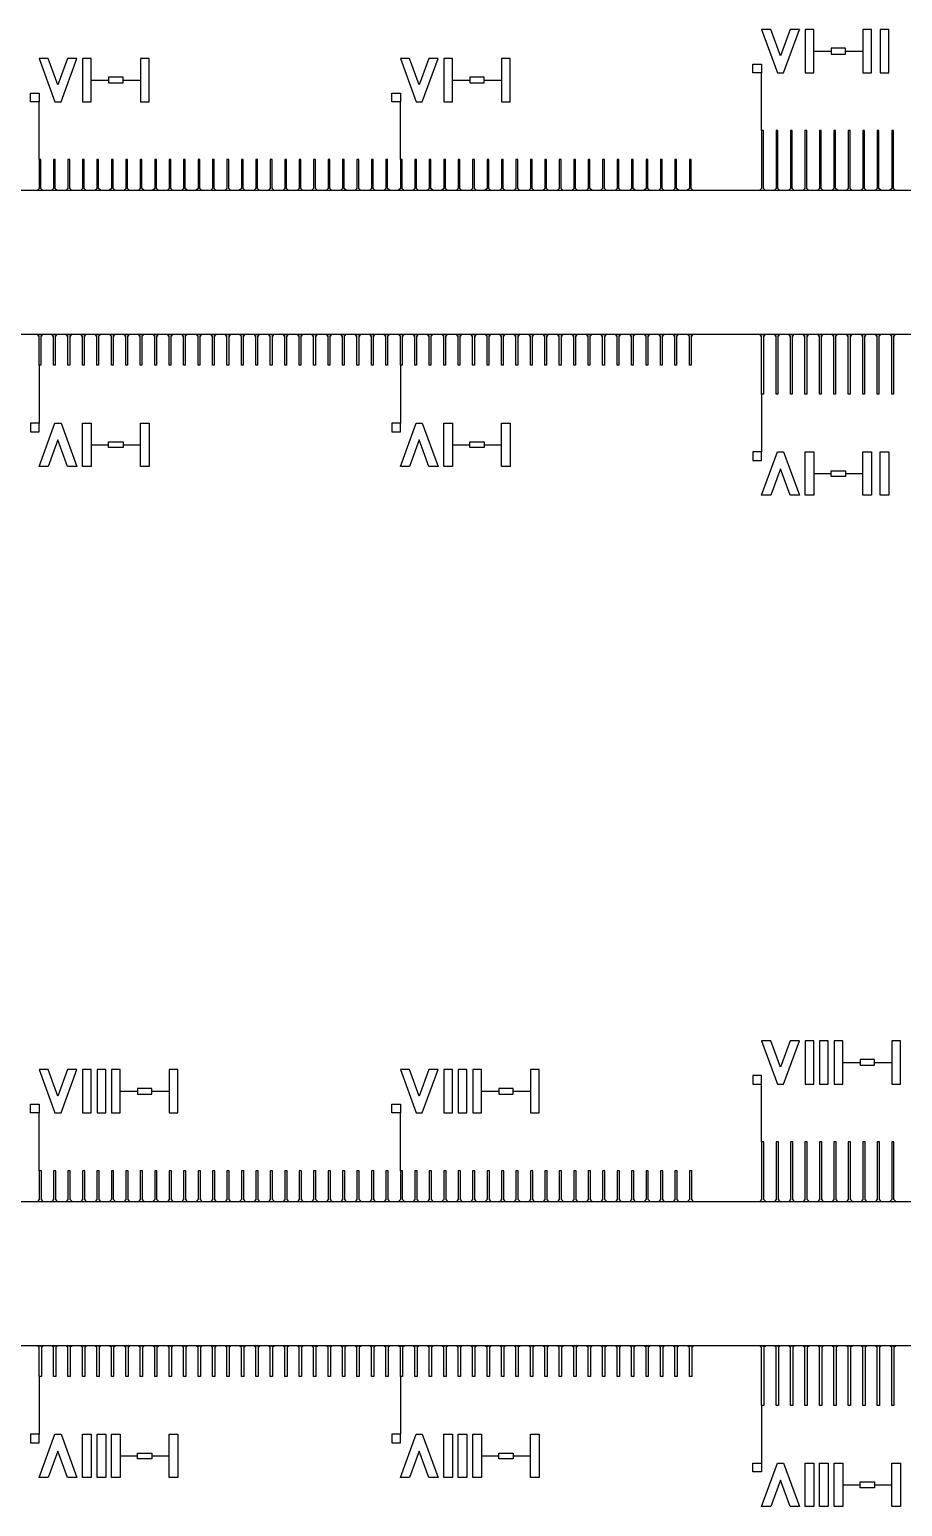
# Model space of a CAD drawing. Extents: x 135699 to 160699, y 112501 to 137501.
# Drawn here: x 146446 to 146748, y 124746 to 125257 of the extents above; entities that cross this region are included whole.
import ezdxf

# ---------------------------------------------------------------- set-up
doc = ezdxf.new("R2010")
doc.units = 13
doc.layers.add('0.6', color=7, linetype='Continuous', true_color=0x00f000)
doc.layers.add('Write', color=7, linetype='Continuous', true_color=0x839eaa)
doc.layers.add('0.8', color=30, linetype='Continuous')
doc.layers.add('Main', color=140, linetype='Continuous')

msp = doc.modelspace()

# ---------------------------------------------------------------- linework, layer by layer
for p, q in [((146717.73, 125249.41), (146723.73, 125249.41)), ((146728.73, 125249.41), (146734.73, 125249.41)), ((146467.73, 125239.41), (146473.73, 125239.41)), ((146478.73, 125239.41), (146484.73, 125239.41)), ((146592.73, 125239.41), (146598.73, 125239.41)), ((146603.73, 125239.41), (146609.73, 125239.41)), ((146699.68, 125221.91), (146699.68, 125241.91)), ((146449.68, 125211.91), (146449.68, 125231.91)), ((146574.68, 125211.91), (146574.68, 125231.91)), ((146449.68, 125140.71), (146449.68, 125120.71)), ((146574.68, 125140.71), (146574.68, 125120.71)), ((146699.68, 125130.71), (146699.68, 125110.71)), ((146467.73, 125113.21), (146473.73, 125113.21)), ((146478.73, 125113.21), (146484.73, 125113.21)), ((146592.73, 125113.21), (146598.73, 125113.21)), ((146603.73, 125113.21), (146609.73, 125113.21)), ((146717.73, 125103.21), (146723.73, 125103.21)), ((146728.73, 125103.21), (146734.73, 125103.21)), ((146727.73, 124899.41), (146733.73, 124899.41)), ((146738.73, 124899.41), (146744.73, 124899.41)), ((146699.68, 124871.91), (146699.68, 124891.91)), ((146477.73, 124889.41), (146483.73, 124889.41)), ((146488.73, 124889.41), (146494.73, 124889.41)), ((146602.73, 124889.41), (146608.73, 124889.41)), ((146613.73, 124889.41), (146619.73, 124889.41)), ((146449.68, 124861.91), (146449.68, 124881.91)), ((146574.68, 124861.91), (146574.68, 124881.91)), ((146449.68, 124790.71), (146449.68, 124770.71)), ((146574.68, 124790.71), (146574.68, 124770.71)), ((146699.68, 124780.71), (146699.68, 124760.71)), ((146477.73, 124763.21), (146483.73, 124763.21)), ((146488.73, 124763.21), (146494.73, 124763.21)), ((146602.73, 124763.21), (146608.73, 124763.21)), ((146613.73, 124763.21), (146619.73, 124763.21)), ((146727.73, 124753.21), (146733.73, 124753.21)), ((146738.73, 124753.21), (146744.73, 124753.21))]:
    msp.add_line(p, q)
at = {"layer": '0.6'}
for points in [[(146700.88, 125201.31), (146700.28, 125201.91), (146700.28, 125221.91), (146699.68, 125221.91), (146699.68, 125201.91), (146699.08, 125201.31)], [(146705.88, 125201.31), (146705.28, 125201.91), (146705.28, 125221.91), (146704.68, 125221.91), (146704.68, 125201.91), (146704.08, 125201.31)], [(146710.88, 125201.31), (146710.28, 125201.91), (146710.28, 125221.91), (146709.68, 125221.91), (146709.68, 125201.91), (146709.08, 125201.31)], [(146715.88, 125201.31), (146715.28, 125201.91), (146715.28, 125221.91), (146714.68, 125221.91), (146714.68, 125201.91), (146714.08, 125201.31)], [(146720.88, 125201.31), (146720.28, 125201.91), (146720.28, 125221.91), (146719.68, 125221.91), (146719.68, 125201.91), (146719.08, 125201.31)], [(146725.88, 125201.31), (146725.28, 125201.91), (146725.28, 125221.91), (146724.68, 125221.91), (146724.68, 125201.91), (146724.08, 125201.31)], [(146730.88, 125201.31), (146730.28, 125201.91), (146730.28, 125221.91), (146729.68, 125221.91), (146729.68, 125201.91), (146729.08, 125201.31)], [(146735.88, 125201.31), (146735.28, 125201.91), (146735.28, 125221.91), (146734.68, 125221.91), (146734.68, 125201.91), (146734.08, 125201.31)], [(146740.88, 125201.31), (146740.28, 125201.91), (146740.28, 125221.91), (146739.68, 125221.91), (146739.68, 125201.91), (146739.08, 125201.31)], [(146745.88, 125201.31), (146745.28, 125201.91), (146745.28, 125221.91), (146744.68, 125221.91), (146744.68, 125201.91), (146744.08, 125201.31)], [(146450.88, 125201.31), (146450.28, 125201.91), (146450.28, 125211.91), (146449.68, 125211.91), (146449.68, 125201.91), (146449.08, 125201.31)], [(146455.88, 125201.31), (146455.28, 125201.91), (146455.28, 125211.91), (146454.68, 125211.91), (146454.68, 125201.91), (146454.08, 125201.31)], [(146460.88, 125201.31), (146460.28, 125201.91), (146460.28, 125211.91), (146459.68, 125211.91), (146459.68, 125201.91), (146459.08, 125201.31)], [(146465.88, 125201.31), (146465.28, 125201.91), (146465.28, 125211.91), (146464.68, 125211.91), (146464.68, 125201.91), (146464.08, 125201.31)], [(146470.88, 125201.31), (146470.28, 125201.91), (146470.28, 125211.91), (146469.68, 125211.91), (146469.68, 125201.91), (146469.08, 125201.31)], [(146475.88, 125201.31), (146475.28, 125201.91), (146475.28, 125211.91), (146474.68, 125211.91), (146474.68, 125201.91), (146474.08, 125201.31)], [(146480.88, 125201.31), (146480.28, 125201.91), (146480.28, 125211.91), (146479.68, 125211.91), (146479.68, 125201.91), (146479.08, 125201.31)], [(146485.88, 125201.31), (146485.28, 125201.91), (146485.28, 125211.91), (146484.68, 125211.91), (146484.68, 125201.91), (146484.08, 125201.31)], [(146490.88, 125201.31), (146490.28, 125201.91), (146490.28, 125211.91), (146489.68, 125211.91), (146489.68, 125201.91), (146489.08, 125201.31)], [(146495.88, 125201.31), (146495.28, 125201.91), (146495.28, 125211.91), (146494.68, 125211.91), (146494.68, 125201.91), (146494.08, 125201.31)], [(146500.88, 125201.31), (146500.28, 125201.91), (146500.28, 125211.91), (146499.68, 125211.91), (146499.68, 125201.91), (146499.08, 125201.31)], [(146505.88, 125201.31), (146505.28, 125201.91), (146505.28, 125211.91), (146504.68, 125211.91), (146504.68, 125201.91), (146504.08, 125201.31)], [(146510.88, 125201.31), (146510.28, 125201.91), (146510.28, 125211.91), (146509.68, 125211.91), (146509.68, 125201.91), (146509.08, 125201.31)], [(146515.88, 125201.31), (146515.28, 125201.91), (146515.28, 125211.91), (146514.68, 125211.91), (146514.68, 125201.91), (146514.08, 125201.31)], [(146520.88, 125201.31), (146520.28, 125201.91), (146520.28, 125211.91), (146519.68, 125211.91), (146519.68, 125201.91), (146519.08, 125201.31)], [(146525.88, 125201.31), (146525.28, 125201.91), (146525.28, 125211.91), (146524.68, 125211.91), (146524.68, 125201.91), (146524.08, 125201.31)], [(146530.88, 125201.31), (146530.28, 125201.91), (146530.28, 125211.91), (146529.68, 125211.91), (146529.68, 125201.91), (146529.08, 125201.31)], [(146535.88, 125201.31), (146535.28, 125201.91), (146535.28, 125211.91), (146534.68, 125211.91), (146534.68, 125201.91), (146534.08, 125201.31)], [(146540.88, 125201.31), (146540.28, 125201.91), (146540.28, 125211.91), (146539.68, 125211.91), (146539.68, 125201.91), (146539.08, 125201.31)], [(146545.88, 125201.31), (146545.28, 125201.91), (146545.28, 125211.91), (146544.68, 125211.91), (146544.68, 125201.91), (146544.08, 125201.31)], [(146550.88, 125201.31), (146550.28, 125201.91), (146550.28, 125211.91), (146549.68, 125211.91), (146549.68, 125201.91), (146549.08, 125201.31)], [(146555.88, 125201.31), (146555.28, 125201.91), (146555.28, 125211.91), (146554.68, 125211.91), (146554.68, 125201.91), (146554.08, 125201.31)], [(146560.88, 125201.31), (146560.28, 125201.91), (146560.28, 125211.91), (146559.68, 125211.91), (146559.68, 125201.91), (146559.08, 125201.31)], [(146565.88, 125201.31), (146565.28, 125201.91), (146565.28, 125211.91), (146564.68, 125211.91), (146564.68, 125201.91), (146564.08, 125201.31)], [(146570.88, 125201.31), (146570.28, 125201.91), (146570.28, 125211.91), (146569.68, 125211.91), (146569.68, 125201.91), (146569.08, 125201.31)], [(146575.88, 125201.31), (146575.28, 125201.91), (146575.28, 125211.91), (146574.68, 125211.91), (146574.68, 125201.91), (146574.08, 125201.31)], [(146580.88, 125201.31), (146580.28, 125201.91), (146580.28, 125211.91), (146579.68, 125211.91), (146579.68, 125201.91), (146579.08, 125201.31)], [(146585.88, 125201.31), (146585.28, 125201.91), (146585.28, 125211.91), (146584.68, 125211.91), (146584.68, 125201.91), (146584.08, 125201.31)], [(146590.88, 125201.31), (146590.28, 125201.91), (146590.28, 125211.91), (146589.68, 125211.91), (146589.68, 125201.91), (146589.08, 125201.31)], [(146595.88, 125201.31), (146595.28, 125201.91), (146595.28, 125211.91), (146594.68, 125211.91), (146594.68, 125201.91), (146594.08, 125201.31)], [(146600.88, 125201.31), (146600.28, 125201.91), (146600.28, 125211.91), (146599.68, 125211.91), (146599.68, 125201.91), (146599.08, 125201.31)], [(146605.88, 125201.31), (146605.28, 125201.91), (146605.28, 125211.91), (146604.68, 125211.91), (146604.68, 125201.91), (146604.08, 125201.31)], [(146610.88, 125201.31), (146610.28, 125201.91), (146610.28, 125211.91), (146609.68, 125211.91), (146609.68, 125201.91), (146609.08, 125201.31)], [(146615.88, 125201.31), (146615.28, 125201.91), (146615.28, 125211.91), (146614.68, 125211.91), (146614.68, 125201.91), (146614.08, 125201.31)], [(146620.88, 125201.31), (146620.28, 125201.91), (146620.28, 125211.91), (146619.68, 125211.91), (146619.68, 125201.91), (146619.08, 125201.31)], [(146625.88, 125201.31), (146625.28, 125201.91), (146625.28, 125211.91), (146624.68, 125211.91), (146624.68, 125201.91), (146624.08, 125201.31)], [(146630.88, 125201.31), (146630.28, 125201.91), (146630.28, 125211.91), (146629.68, 125211.91), (146629.68, 125201.91), (146629.08, 125201.31)], [(146635.88, 125201.31), (146635.28, 125201.91), (146635.28, 125211.91), (146634.68, 125211.91), (146634.68, 125201.91), (146634.08, 125201.31)], [(146640.88, 125201.31), (146640.28, 125201.91), (146640.28, 125211.91), (146639.68, 125211.91), (146639.68, 125201.91), (146639.08, 125201.31)], [(146645.88, 125201.31), (146645.28, 125201.91), (146645.28, 125211.91), (146644.68, 125211.91), (146644.68, 125201.91), (146644.08, 125201.31)], [(146650.88, 125201.31), (146650.28, 125201.91), (146650.28, 125211.91), (146649.68, 125211.91), (146649.68, 125201.91), (146649.08, 125201.31)], [(146655.88, 125201.31), (146655.28, 125201.91), (146655.28, 125211.91), (146654.68, 125211.91), (146654.68, 125201.91), (146654.08, 125201.31)], [(146660.88, 125201.31), (146660.28, 125201.91), (146660.28, 125211.91), (146659.68, 125211.91), (146659.68, 125201.91), (146659.08, 125201.31)], [(146665.88, 125201.31), (146665.28, 125201.91), (146665.28, 125211.91), (146664.68, 125211.91), (146664.68, 125201.91), (146664.08, 125201.31)], [(146670.88, 125201.31), (146670.28, 125201.91), (146670.28, 125211.91), (146669.68, 125211.91), (146669.68, 125201.91), (146669.08, 125201.31)], [(146675.88, 125201.31), (146675.28, 125201.91), (146675.28, 125211.91), (146674.68, 125211.91), (146674.68, 125201.91), (146674.08, 125201.31)], [(146450.88, 125151.31), (146450.28, 125150.71), (146450.28, 125140.71), (146449.68, 125140.71), (146449.68, 125150.71), (146449.08, 125151.31)], [(146455.88, 125151.31), (146455.28, 125150.71), (146455.28, 125140.71), (146454.68, 125140.71), (146454.68, 125150.71), (146454.08, 125151.31)], [(146460.88, 125151.31), (146460.28, 125150.71), (146460.28, 125140.71), (146459.68, 125140.71), (146459.68, 125150.71), (146459.08, 125151.31)], [(146465.88, 125151.31), (146465.28, 125150.71), (146465.28, 125140.71), (146464.68, 125140.71), (146464.68, 125150.71), (146464.08, 125151.31)], [(146470.88, 125151.31), (146470.28, 125150.71), (146470.28, 125140.71), (146469.68, 125140.71), (146469.68, 125150.71), (146469.08, 125151.31)], [(146475.88, 125151.31), (146475.28, 125150.71), (146475.28, 125140.71), (146474.68, 125140.71), (146474.68, 125150.71), (146474.08, 125151.31)], [(146480.88, 125151.31), (146480.28, 125150.71), (146480.28, 125140.71), (146479.68, 125140.71), (146479.68, 125150.71), (146479.08, 125151.31)], [(146485.88, 125151.31), (146485.28, 125150.71), (146485.28, 125140.71), (146484.68, 125140.71), (146484.68, 125150.71), (146484.08, 125151.31)], [(146490.88, 125151.31), (146490.28, 125150.71), (146490.28, 125140.71), (146489.68, 125140.71), (146489.68, 125150.71), (146489.08, 125151.31)], [(146495.88, 125151.31), (146495.28, 125150.71), (146495.28, 125140.71), (146494.68, 125140.71), (146494.68, 125150.71), (146494.08, 125151.31)], [(146500.88, 125151.31), (146500.28, 125150.71), (146500.28, 125140.71), (146499.68, 125140.71), (146499.68, 125150.71), (146499.08, 125151.31)], [(146505.88, 125151.31), (146505.28, 125150.71), (146505.28, 125140.71), (146504.68, 125140.71), (146504.68, 125150.71), (146504.08, 125151.31)], [(146510.88, 125151.31), (146510.28, 125150.71), (146510.28, 125140.71), (146509.68, 125140.71), (146509.68, 125150.71), (146509.08, 125151.31)], [(146515.88, 125151.31), (146515.28, 125150.71), (146515.28, 125140.71), (146514.68, 125140.71), (146514.68, 125150.71), (146514.08, 125151.31)], [(146520.88, 125151.31), (146520.28, 125150.71), (146520.28, 125140.71), (146519.68, 125140.71), (146519.68, 125150.71), (146519.08, 125151.31)], [(146525.88, 125151.31), (146525.28, 125150.71), (146525.28, 125140.71), (146524.68, 125140.71), (146524.68, 125150.71), (146524.08, 125151.31)], [(146530.88, 125151.31), (146530.28, 125150.71), (146530.28, 125140.71), (146529.68, 125140.71), (146529.68, 125150.71), (146529.08, 125151.31)], [(146535.88, 125151.31), (146535.28, 125150.71), (146535.28, 125140.71), (146534.68, 125140.71), (146534.68, 125150.71), (146534.08, 125151.31)], [(146540.88, 125151.31), (146540.28, 125150.71), (146540.28, 125140.71), (146539.68, 125140.71), (146539.68, 125150.71), (146539.08, 125151.31)], [(146545.88, 125151.31), (146545.28, 125150.71), (146545.28, 125140.71), (146544.68, 125140.71), (146544.68, 125150.71), (146544.08, 125151.31)], [(146550.88, 125151.31), (146550.28, 125150.71), (146550.28, 125140.71), (146549.68, 125140.71), (146549.68, 125150.71), (146549.08, 125151.31)], [(146555.88, 125151.31), (146555.28, 125150.71), (146555.28, 125140.71), (146554.68, 125140.71), (146554.68, 125150.71), (146554.08, 125151.31)], [(146560.88, 125151.31), (146560.28, 125150.71), (146560.28, 125140.71), (146559.68, 125140.71), (146559.68, 125150.71), (146559.08, 125151.31)], [(146565.88, 125151.31), (146565.28, 125150.71), (146565.28, 125140.71), (146564.68, 125140.71), (146564.68, 125150.71), (146564.08, 125151.31)], [(146570.88, 125151.31), (146570.28, 125150.71), (146570.28, 125140.71), (146569.68, 125140.71), (146569.68, 125150.71), (146569.08, 125151.31)], [(146575.88, 125151.31), (146575.28, 125150.71), (146575.28, 125140.71), (146574.68, 125140.71), (146574.68, 125150.71), (146574.08, 125151.31)], [(146580.88, 125151.31), (146580.28, 125150.71), (146580.28, 125140.71), (146579.68, 125140.71), (146579.68, 125150.71), (146579.08, 125151.31)], [(146585.88, 125151.31), (146585.28, 125150.71), (146585.28, 125140.71), (146584.68, 125140.71), (146584.68, 125150.71), (146584.08, 125151.31)], [(146590.88, 125151.31), (146590.28, 125150.71), (146590.28, 125140.71), (146589.68, 125140.71), (146589.68, 125150.71), (146589.08, 125151.31)], [(146595.88, 125151.31), (146595.28, 125150.71), (146595.28, 125140.71), (146594.68, 125140.71), (146594.68, 125150.71), (146594.08, 125151.31)], [(146600.88, 125151.31), (146600.28, 125150.71), (146600.28, 125140.71), (146599.68, 125140.71), (146599.68, 125150.71), (146599.08, 125151.31)], [(146605.88, 125151.31), (146605.28, 125150.71), (146605.28, 125140.71), (146604.68, 125140.71), (146604.68, 125150.71), (146604.08, 125151.31)], [(146610.88, 125151.31), (146610.28, 125150.71), (146610.28, 125140.71), (146609.68, 125140.71), (146609.68, 125150.71), (146609.08, 125151.31)], [(146615.88, 125151.31), (146615.28, 125150.71), (146615.28, 125140.71), (146614.68, 125140.71), (146614.68, 125150.71), (146614.08, 125151.31)], [(146620.88, 125151.31), (146620.28, 125150.71), (146620.28, 125140.71), (146619.68, 125140.71), (146619.68, 125150.71), (146619.08, 125151.31)], [(146625.88, 125151.31), (146625.28, 125150.71), (146625.28, 125140.71), (146624.68, 125140.71), (146624.68, 125150.71), (146624.08, 125151.31)], [(146630.88, 125151.31), (146630.28, 125150.71), (146630.28, 125140.71), (146629.68, 125140.71), (146629.68, 125150.71), (146629.08, 125151.31)], [(146635.88, 125151.31), (146635.28, 125150.71), (146635.28, 125140.71), (146634.68, 125140.71), (146634.68, 125150.71), (146634.08, 125151.31)], [(146640.88, 125151.31), (146640.28, 125150.71), (146640.28, 125140.71), (146639.68, 125140.71), (146639.68, 125150.71), (146639.08, 125151.31)], [(146645.88, 125151.31), (146645.28, 125150.71), (146645.28, 125140.71), (146644.68, 125140.71), (146644.68, 125150.71), (146644.08, 125151.31)], [(146650.88, 125151.31), (146650.28, 125150.71), (146650.28, 125140.71), (146649.68, 125140.71), (146649.68, 125150.71), (146649.08, 125151.31)], [(146655.88, 125151.31), (146655.28, 125150.71), (146655.28, 125140.71), (146654.68, 125140.71), (146654.68, 125150.71), (146654.08, 125151.31)], [(146660.88, 125151.31), (146660.28, 125150.71), (146660.28, 125140.71), (146659.68, 125140.71), (146659.68, 125150.71), (146659.08, 125151.31)], [(146665.88, 125151.31), (146665.28, 125150.71), (146665.28, 125140.71), (146664.68, 125140.71), (146664.68, 125150.71), (146664.08, 125151.31)], [(146670.88, 125151.31), (146670.28, 125150.71), (146670.28, 125140.71), (146669.68, 125140.71), (146669.68, 125150.71), (146669.08, 125151.31)], [(146675.88, 125151.31), (146675.28, 125150.71), (146675.28, 125140.71), (146674.68, 125140.71), (146674.68, 125150.71), (146674.08, 125151.31)], [(146700.88, 125151.31), (146700.28, 125150.71), (146700.28, 125130.71), (146699.68, 125130.71), (146699.68, 125150.71), (146699.08, 125151.31)], [(146705.88, 125151.31), (146705.28, 125150.71), (146705.28, 125130.71), (146704.68, 125130.71), (146704.68, 125150.71), (146704.08, 125151.31)], [(146710.88, 125151.31), (146710.28, 125150.71), (146710.28, 125130.71), (146709.68, 125130.71), (146709.68, 125150.71), (146709.08, 125151.31)], [(146715.88, 125151.31), (146715.28, 125150.71), (146715.28, 125130.71), (146714.68, 125130.71), (146714.68, 125150.71), (146714.08, 125151.31)], [(146720.88, 125151.31), (146720.28, 125150.71), (146720.28, 125130.71), (146719.68, 125130.71), (146719.68, 125150.71), (146719.08, 125151.31)], [(146725.88, 125151.31), (146725.28, 125150.71), (146725.28, 125130.71), (146724.68, 125130.71), (146724.68, 125150.71), (146724.08, 125151.31)], [(146730.88, 125151.31), (146730.28, 125150.71), (146730.28, 125130.71), (146729.68, 125130.71), (146729.68, 125150.71), (146729.08, 125151.31)], [(146735.88, 125151.31), (146735.28, 125150.71), (146735.28, 125130.71), (146734.68, 125130.71), (146734.68, 125150.71), (146734.08, 125151.31)], [(146740.88, 125151.31), (146740.28, 125150.71), (146740.28, 125130.71), (146739.68, 125130.71), (146739.68, 125150.71), (146739.08, 125151.31)], [(146745.88, 125151.31), (146745.28, 125150.71), (146745.28, 125130.71), (146744.68, 125130.71), (146744.68, 125150.71), (146744.08, 125151.31)]]:
    msp.add_lwpolyline(points, close=True, dxfattribs=at)
at = {"layer": '0.8'}
for points in [[(146701.08, 124851.31), (146700.48, 124851.91), (146700.48, 124871.91), (146699.68, 124871.91), (146699.68, 124851.91), (146699.08, 124851.31)], [(146706.08, 124851.31), (146705.48, 124851.91), (146705.48, 124871.91), (146704.68, 124871.91), (146704.68, 124851.91), (146704.08, 124851.31)], [(146711.08, 124851.31), (146710.48, 124851.91), (146710.48, 124871.91), (146709.68, 124871.91), (146709.68, 124851.91), (146709.08, 124851.31)], [(146716.08, 124851.31), (146715.48, 124851.91), (146715.48, 124871.91), (146714.68, 124871.91), (146714.68, 124851.91), (146714.08, 124851.31)], [(146721.08, 124851.31), (146720.48, 124851.91), (146720.48, 124871.91), (146719.68, 124871.91), (146719.68, 124851.91), (146719.08, 124851.31)], [(146726.08, 124851.31), (146725.48, 124851.91), (146725.48, 124871.91), (146724.68, 124871.91), (146724.68, 124851.91), (146724.08, 124851.31)], [(146731.08, 124851.31), (146730.48, 124851.91), (146730.48, 124871.91), (146729.68, 124871.91), (146729.68, 124851.91), (146729.08, 124851.31)], [(146736.08, 124851.31), (146735.48, 124851.91), (146735.48, 124871.91), (146734.68, 124871.91), (146734.68, 124851.91), (146734.08, 124851.31)], [(146741.08, 124851.31), (146740.48, 124851.91), (146740.48, 124871.91), (146739.68, 124871.91), (146739.68, 124851.91), (146739.08, 124851.31)], [(146746.08, 124851.31), (146745.48, 124851.91), (146745.48, 124871.91), (146744.68, 124871.91), (146744.68, 124851.91), (146744.08, 124851.31)], [(146451.08, 124851.31), (146450.48, 124851.91), (146450.48, 124861.91), (146449.68, 124861.91), (146449.68, 124851.91), (146449.08, 124851.31)], [(146456.08, 124851.31), (146455.48, 124851.91), (146455.48, 124861.91), (146454.68, 124861.91), (146454.68, 124851.91), (146454.08, 124851.31)], [(146461.08, 124851.31), (146460.48, 124851.91), (146460.48, 124861.91), (146459.68, 124861.91), (146459.68, 124851.91), (146459.08, 124851.31)], [(146466.08, 124851.31), (146465.48, 124851.91), (146465.48, 124861.91), (146464.68, 124861.91), (146464.68, 124851.91), (146464.08, 124851.31)], [(146471.08, 124851.31), (146470.48, 124851.91), (146470.48, 124861.91), (146469.68, 124861.91), (146469.68, 124851.91), (146469.08, 124851.31)], [(146476.08, 124851.31), (146475.48, 124851.91), (146475.48, 124861.91), (146474.68, 124861.91), (146474.68, 124851.91), (146474.08, 124851.31)], [(146481.08, 124851.31), (146480.48, 124851.91), (146480.48, 124861.91), (146479.68, 124861.91), (146479.68, 124851.91), (146479.08, 124851.31)], [(146486.08, 124851.31), (146485.48, 124851.91), (146485.48, 124861.91), (146484.68, 124861.91), (146484.68, 124851.91), (146484.08, 124851.31)], [(146491.08, 124851.31), (146490.48, 124851.91), (146490.48, 124861.91), (146489.68, 124861.91), (146489.68, 124851.91), (146489.08, 124851.31)], [(146496.08, 124851.31), (146495.48, 124851.91), (146495.48, 124861.91), (146494.68, 124861.91), (146494.68, 124851.91), (146494.08, 124851.31)], [(146501.08, 124851.31), (146500.48, 124851.91), (146500.48, 124861.91), (146499.68, 124861.91), (146499.68, 124851.91), (146499.08, 124851.31)], [(146506.08, 124851.31), (146505.48, 124851.91), (146505.48, 124861.91), (146504.68, 124861.91), (146504.68, 124851.91), (146504.08, 124851.31)], [(146511.08, 124851.31), (146510.48, 124851.91), (146510.48, 124861.91), (146509.68, 124861.91), (146509.68, 124851.91), (146509.08, 124851.31)], [(146516.08, 124851.31), (146515.48, 124851.91), (146515.48, 124861.91), (146514.68, 124861.91), (146514.68, 124851.91), (146514.08, 124851.31)], [(146521.08, 124851.31), (146520.48, 124851.91), (146520.48, 124861.91), (146519.68, 124861.91), (146519.68, 124851.91), (146519.08, 124851.31)], [(146526.08, 124851.31), (146525.48, 124851.91), (146525.48, 124861.91), (146524.68, 124861.91), (146524.68, 124851.91), (146524.08, 124851.31)], [(146531.08, 124851.31), (146530.48, 124851.91), (146530.48, 124861.91), (146529.68, 124861.91), (146529.68, 124851.91), (146529.08, 124851.31)], [(146536.08, 124851.31), (146535.48, 124851.91), (146535.48, 124861.91), (146534.68, 124861.91), (146534.68, 124851.91), (146534.08, 124851.31)], [(146541.08, 124851.31), (146540.48, 124851.91), (146540.48, 124861.91), (146539.68, 124861.91), (146539.68, 124851.91), (146539.08, 124851.31)], [(146546.08, 124851.31), (146545.48, 124851.91), (146545.48, 124861.91), (146544.68, 124861.91), (146544.68, 124851.91), (146544.08, 124851.31)], [(146551.08, 124851.31), (146550.48, 124851.91), (146550.48, 124861.91), (146549.68, 124861.91), (146549.68, 124851.91), (146549.08, 124851.31)], [(146556.08, 124851.31), (146555.48, 124851.91), (146555.48, 124861.91), (146554.68, 124861.91), (146554.68, 124851.91), (146554.08, 124851.31)], [(146561.08, 124851.31), (146560.48, 124851.91), (146560.48, 124861.91), (146559.68, 124861.91), (146559.68, 124851.91), (146559.08, 124851.31)], [(146566.08, 124851.31), (146565.48, 124851.91), (146565.48, 124861.91), (146564.68, 124861.91), (146564.68, 124851.91), (146564.08, 124851.31)], [(146571.08, 124851.31), (146570.48, 124851.91), (146570.48, 124861.91), (146569.68, 124861.91), (146569.68, 124851.91), (146569.08, 124851.31)], [(146576.08, 124851.31), (146575.48, 124851.91), (146575.48, 124861.91), (146574.68, 124861.91), (146574.68, 124851.91), (146574.08, 124851.31)], [(146581.08, 124851.31), (146580.48, 124851.91), (146580.48, 124861.91), (146579.68, 124861.91), (146579.68, 124851.91), (146579.08, 124851.31)], [(146586.08, 124851.31), (146585.48, 124851.91), (146585.48, 124861.91), (146584.68, 124861.91), (146584.68, 124851.91), (146584.08, 124851.31)], [(146591.08, 124851.31), (146590.48, 124851.91), (146590.48, 124861.91), (146589.68, 124861.91), (146589.68, 124851.91), (146589.08, 124851.31)], [(146596.08, 124851.31), (146595.48, 124851.91), (146595.48, 124861.91), (146594.68, 124861.91), (146594.68, 124851.91), (146594.08, 124851.31)], [(146601.08, 124851.31), (146600.48, 124851.91), (146600.48, 124861.91), (146599.68, 124861.91), (146599.68, 124851.91), (146599.08, 124851.31)], [(146606.08, 124851.31), (146605.48, 124851.91), (146605.48, 124861.91), (146604.68, 124861.91), (146604.68, 124851.91), (146604.08, 124851.31)], [(146611.08, 124851.31), (146610.48, 124851.91), (146610.48, 124861.91), (146609.68, 124861.91), (146609.68, 124851.91), (146609.08, 124851.31)], [(146616.08, 124851.31), (146615.48, 124851.91), (146615.48, 124861.91), (146614.68, 124861.91), (146614.68, 124851.91), (146614.08, 124851.31)], [(146621.08, 124851.31), (146620.48, 124851.91), (146620.48, 124861.91), (146619.68, 124861.91), (146619.68, 124851.91), (146619.08, 124851.31)], [(146626.08, 124851.31), (146625.48, 124851.91), (146625.48, 124861.91), (146624.68, 124861.91), (146624.68, 124851.91), (146624.08, 124851.31)], [(146631.08, 124851.31), (146630.48, 124851.91), (146630.48, 124861.91), (146629.68, 124861.91), (146629.68, 124851.91), (146629.08, 124851.31)], [(146636.08, 124851.31), (146635.48, 124851.91), (146635.48, 124861.91), (146634.68, 124861.91), (146634.68, 124851.91), (146634.08, 124851.31)], [(146641.08, 124851.31), (146640.48, 124851.91), (146640.48, 124861.91), (146639.68, 124861.91), (146639.68, 124851.91), (146639.08, 124851.31)], [(146646.08, 124851.31), (146645.48, 124851.91), (146645.48, 124861.91), (146644.68, 124861.91), (146644.68, 124851.91), (146644.08, 124851.31)], [(146651.08, 124851.31), (146650.48, 124851.91), (146650.48, 124861.91), (146649.68, 124861.91), (146649.68, 124851.91), (146649.08, 124851.31)], [(146656.08, 124851.31), (146655.48, 124851.91), (146655.48, 124861.91), (146654.68, 124861.91), (146654.68, 124851.91), (146654.08, 124851.31)], [(146661.08, 124851.31), (146660.48, 124851.91), (146660.48, 124861.91), (146659.68, 124861.91), (146659.68, 124851.91), (146659.08, 124851.31)], [(146666.08, 124851.31), (146665.48, 124851.91), (146665.48, 124861.91), (146664.68, 124861.91), (146664.68, 124851.91), (146664.08, 124851.31)], [(146671.08, 124851.31), (146670.48, 124851.91), (146670.48, 124861.91), (146669.68, 124861.91), (146669.68, 124851.91), (146669.08, 124851.31)], [(146676.08, 124851.31), (146675.48, 124851.91), (146675.48, 124861.91), (146674.68, 124861.91), (146674.68, 124851.91), (146674.08, 124851.31)], [(146451.08, 124801.31), (146450.48, 124800.71), (146450.48, 124790.71), (146449.68, 124790.71), (146449.68, 124800.71), (146449.08, 124801.31)], [(146456.08, 124801.31), (146455.48, 124800.71), (146455.48, 124790.71), (146454.68, 124790.71), (146454.68, 124800.71), (146454.08, 124801.31)], [(146461.08, 124801.31), (146460.48, 124800.71), (146460.48, 124790.71), (146459.68, 124790.71), (146459.68, 124800.71), (146459.08, 124801.31)], [(146466.08, 124801.31), (146465.48, 124800.71), (146465.48, 124790.71), (146464.68, 124790.71), (146464.68, 124800.71), (146464.08, 124801.31)], [(146471.08, 124801.31), (146470.48, 124800.71), (146470.48, 124790.71), (146469.68, 124790.71), (146469.68, 124800.71), (146469.08, 124801.31)], [(146476.08, 124801.31), (146475.48, 124800.71), (146475.48, 124790.71), (146474.68, 124790.71), (146474.68, 124800.71), (146474.08, 124801.31)], [(146481.08, 124801.31), (146480.48, 124800.71), (146480.48, 124790.71), (146479.68, 124790.71), (146479.68, 124800.71), (146479.08, 124801.31)], [(146486.08, 124801.31), (146485.48, 124800.71), (146485.48, 124790.71), (146484.68, 124790.71), (146484.68, 124800.71), (146484.08, 124801.31)], [(146491.08, 124801.31), (146490.48, 124800.71), (146490.48, 124790.71), (146489.68, 124790.71), (146489.68, 124800.71), (146489.08, 124801.31)], [(146496.08, 124801.31), (146495.48, 124800.71), (146495.48, 124790.71), (146494.68, 124790.71), (146494.68, 124800.71), (146494.08, 124801.31)], [(146501.08, 124801.31), (146500.48, 124800.71), (146500.48, 124790.71), (146499.68, 124790.71), (146499.68, 124800.71), (146499.08, 124801.31)], [(146506.08, 124801.31), (146505.48, 124800.71), (146505.48, 124790.71), (146504.68, 124790.71), (146504.68, 124800.71), (146504.08, 124801.31)], [(146511.08, 124801.31), (146510.48, 124800.71), (146510.48, 124790.71), (146509.68, 124790.71), (146509.68, 124800.71), (146509.08, 124801.31)], [(146516.08, 124801.31), (146515.48, 124800.71), (146515.48, 124790.71), (146514.68, 124790.71), (146514.68, 124800.71), (146514.08, 124801.31)], [(146521.08, 124801.31), (146520.48, 124800.71), (146520.48, 124790.71), (146519.68, 124790.71), (146519.68, 124800.71), (146519.08, 124801.31)], [(146526.08, 124801.31), (146525.48, 124800.71), (146525.48, 124790.71), (146524.68, 124790.71), (146524.68, 124800.71), (146524.08, 124801.31)], [(146531.08, 124801.31), (146530.48, 124800.71), (146530.48, 124790.71), (146529.68, 124790.71), (146529.68, 124800.71), (146529.08, 124801.31)], [(146536.08, 124801.31), (146535.48, 124800.71), (146535.48, 124790.71), (146534.68, 124790.71), (146534.68, 124800.71), (146534.08, 124801.31)], [(146541.08, 124801.31), (146540.48, 124800.71), (146540.48, 124790.71), (146539.68, 124790.71), (146539.68, 124800.71), (146539.08, 124801.31)], [(146546.08, 124801.31), (146545.48, 124800.71), (146545.48, 124790.71), (146544.68, 124790.71), (146544.68, 124800.71), (146544.08, 124801.31)], [(146551.08, 124801.31), (146550.48, 124800.71), (146550.48, 124790.71), (146549.68, 124790.71), (146549.68, 124800.71), (146549.08, 124801.31)], [(146556.08, 124801.31), (146555.48, 124800.71), (146555.48, 124790.71), (146554.68, 124790.71), (146554.68, 124800.71), (146554.08, 124801.31)], [(146561.08, 124801.31), (146560.48, 124800.71), (146560.48, 124790.71), (146559.68, 124790.71), (146559.68, 124800.71), (146559.08, 124801.31)], [(146566.08, 124801.31), (146565.48, 124800.71), (146565.48, 124790.71), (146564.68, 124790.71), (146564.68, 124800.71), (146564.08, 124801.31)], [(146571.08, 124801.31), (146570.48, 124800.71), (146570.48, 124790.71), (146569.68, 124790.71), (146569.68, 124800.71), (146569.08, 124801.31)], [(146576.08, 124801.31), (146575.48, 124800.71), (146575.48, 124790.71), (146574.68, 124790.71), (146574.68, 124800.71), (146574.08, 124801.31)], [(146581.08, 124801.31), (146580.48, 124800.71), (146580.48, 124790.71), (146579.68, 124790.71), (146579.68, 124800.71), (146579.08, 124801.31)], [(146586.08, 124801.31), (146585.48, 124800.71), (146585.48, 124790.71), (146584.68, 124790.71), (146584.68, 124800.71), (146584.08, 124801.31)], [(146591.08, 124801.31), (146590.48, 124800.71), (146590.48, 124790.71), (146589.68, 124790.71), (146589.68, 124800.71), (146589.08, 124801.31)], [(146596.08, 124801.31), (146595.48, 124800.71), (146595.48, 124790.71), (146594.68, 124790.71), (146594.68, 124800.71), (146594.08, 124801.31)], [(146601.08, 124801.31), (146600.48, 124800.71), (146600.48, 124790.71), (146599.68, 124790.71), (146599.68, 124800.71), (146599.08, 124801.31)], [(146606.08, 124801.31), (146605.48, 124800.71), (146605.48, 124790.71), (146604.68, 124790.71), (146604.68, 124800.71), (146604.08, 124801.31)], [(146611.08, 124801.31), (146610.48, 124800.71), (146610.48, 124790.71), (146609.68, 124790.71), (146609.68, 124800.71), (146609.08, 124801.31)], [(146616.08, 124801.31), (146615.48, 124800.71), (146615.48, 124790.71), (146614.68, 124790.71), (146614.68, 124800.71), (146614.08, 124801.31)], [(146621.08, 124801.31), (146620.48, 124800.71), (146620.48, 124790.71), (146619.68, 124790.71), (146619.68, 124800.71), (146619.08, 124801.31)], [(146626.08, 124801.31), (146625.48, 124800.71), (146625.48, 124790.71), (146624.68, 124790.71), (146624.68, 124800.71), (146624.08, 124801.31)], [(146631.08, 124801.31), (146630.48, 124800.71), (146630.48, 124790.71), (146629.68, 124790.71), (146629.68, 124800.71), (146629.08, 124801.31)], [(146636.08, 124801.31), (146635.48, 124800.71), (146635.48, 124790.71), (146634.68, 124790.71), (146634.68, 124800.71), (146634.08, 124801.31)], [(146641.08, 124801.31), (146640.48, 124800.71), (146640.48, 124790.71), (146639.68, 124790.71), (146639.68, 124800.71), (146639.08, 124801.31)], [(146646.08, 124801.31), (146645.48, 124800.71), (146645.48, 124790.71), (146644.68, 124790.71), (146644.68, 124800.71), (146644.08, 124801.31)], [(146651.08, 124801.31), (146650.48, 124800.71), (146650.48, 124790.71), (146649.68, 124790.71), (146649.68, 124800.71), (146649.08, 124801.31)], [(146656.08, 124801.31), (146655.48, 124800.71), (146655.48, 124790.71), (146654.68, 124790.71), (146654.68, 124800.71), (146654.08, 124801.31)], [(146661.08, 124801.31), (146660.48, 124800.71), (146660.48, 124790.71), (146659.68, 124790.71), (146659.68, 124800.71), (146659.08, 124801.31)], [(146666.08, 124801.31), (146665.48, 124800.71), (146665.48, 124790.71), (146664.68, 124790.71), (146664.68, 124800.71), (146664.08, 124801.31)], [(146671.08, 124801.31), (146670.48, 124800.71), (146670.48, 124790.71), (146669.68, 124790.71), (146669.68, 124800.71), (146669.08, 124801.31)], [(146676.08, 124801.31), (146675.48, 124800.71), (146675.48, 124790.71), (146674.68, 124790.71), (146674.68, 124800.71), (146674.08, 124801.31)], [(146701.08, 124801.31), (146700.48, 124800.71), (146700.48, 124780.71), (146699.68, 124780.71), (146699.68, 124800.71), (146699.08, 124801.31)], [(146706.08, 124801.31), (146705.48, 124800.71), (146705.48, 124780.71), (146704.68, 124780.71), (146704.68, 124800.71), (146704.08, 124801.31)], [(146711.08, 124801.31), (146710.48, 124800.71), (146710.48, 124780.71), (146709.68, 124780.71), (146709.68, 124800.71), (146709.08, 124801.31)], [(146716.08, 124801.31), (146715.48, 124800.71), (146715.48, 124780.71), (146714.68, 124780.71), (146714.68, 124800.71), (146714.08, 124801.31)], [(146721.08, 124801.31), (146720.48, 124800.71), (146720.48, 124780.71), (146719.68, 124780.71), (146719.68, 124800.71), (146719.08, 124801.31)], [(146726.08, 124801.31), (146725.48, 124800.71), (146725.48, 124780.71), (146724.68, 124780.71), (146724.68, 124800.71), (146724.08, 124801.31)], [(146731.08, 124801.31), (146730.48, 124800.71), (146730.48, 124780.71), (146729.68, 124780.71), (146729.68, 124800.71), (146729.08, 124801.31)], [(146736.08, 124801.31), (146735.48, 124800.71), (146735.48, 124780.71), (146734.68, 124780.71), (146734.68, 124800.71), (146734.08, 124801.31)], [(146741.08, 124801.31), (146740.48, 124800.71), (146740.48, 124780.71), (146739.68, 124780.71), (146739.68, 124800.71), (146739.08, 124801.31)], [(146746.08, 124801.31), (146745.48, 124800.71), (146745.48, 124780.71), (146744.68, 124780.71), (146744.68, 124800.71), (146744.08, 124801.31)]]:
    msp.add_lwpolyline(points, close=True, dxfattribs=at)
at = {"layer": 'Main'}
for points in [[(150449.08, 125201.31, -0.414214), (150549.08, 125101.31), (150549.08, 124901.31, -0.414214), (150449.08, 124801.31), (145949.08, 124801.31, -0.414214), (145849.08, 124901.31), (145849.08, 125101.31, -0.414214), (145949.08, 125201.31)], [(150449.08, 125151.31), (145949.08, 125151.31, 0.414214), (145899.08, 125101.31), (145899.08, 124901.31, 0.414214), (145949.08, 124851.31), (150449.08, 124851.31, 0.414214), (150499.08, 124901.31), (150499.08, 125101.31, 0.414214)]]:
    msp.add_lwpolyline(points, format="xyb", close=True, dxfattribs=at)
at = {"layer": 'Write'}
for points in [[(146706.21, 125247.76), (146702.87, 125256.91), (146699.68, 125256.91), (146705.14, 125241.91), (146707.27, 125241.91), (146712.73, 125256.91), (146709.54, 125256.91)], [(146717.73, 125241.91), (146717.73, 125256.91), (146714.73, 125256.91), (146714.73, 125241.91)], [(146737.73, 125241.91), (146737.73, 125256.91), (146734.73, 125256.91), (146734.73, 125241.91)], [(146743.73, 125241.91), (146743.73, 125256.91), (146740.73, 125256.91), (146740.73, 125241.91)], [(146728.73, 125248.41), (146728.73, 125250.41), (146723.73, 125250.41), (146723.73, 125248.41)], [(146456.21, 125237.76), (146452.87, 125246.91), (146449.68, 125246.91), (146455.14, 125231.91), (146457.27, 125231.91), (146462.73, 125246.91), (146459.54, 125246.91)], [(146467.73, 125231.91), (146467.73, 125246.91), (146464.73, 125246.91), (146464.73, 125231.91)], [(146487.73, 125231.91), (146487.73, 125246.91), (146484.73, 125246.91), (146484.73, 125231.91)], [(146581.21, 125237.76), (146577.87, 125246.91), (146574.68, 125246.91), (146580.14, 125231.91), (146582.27, 125231.91), (146587.73, 125246.91), (146584.54, 125246.91)], [(146592.73, 125231.91), (146592.73, 125246.91), (146589.73, 125246.91), (146589.73, 125231.91)], [(146612.73, 125231.91), (146612.73, 125246.91), (146609.73, 125246.91), (146609.73, 125231.91)], [(146696.68, 125241.91), (146696.68, 125244.91), (146699.68, 125244.91), (146699.68, 125241.91)], [(146478.73, 125238.41), (146478.73, 125240.41), (146473.73, 125240.41), (146473.73, 125238.41)], [(146603.73, 125238.41), (146603.73, 125240.41), (146598.73, 125240.41), (146598.73, 125238.41)], [(146446.68, 125231.91), (146446.68, 125234.91), (146449.68, 125234.91), (146449.68, 125231.91)], [(146571.68, 125231.91), (146571.68, 125234.91), (146574.68, 125234.91), (146574.68, 125231.91)], [(146446.68, 125120.71), (146446.68, 125117.71), (146449.68, 125117.71), (146449.68, 125120.71)], [(146456.21, 125114.86), (146452.87, 125105.71), (146449.68, 125105.71), (146455.14, 125120.71), (146457.27, 125120.71), (146462.73, 125105.71), (146459.54, 125105.71)], [(146467.73, 125120.71), (146467.73, 125105.71), (146464.73, 125105.71), (146464.73, 125120.71)], [(146487.73, 125120.71), (146487.73, 125105.71), (146484.73, 125105.71), (146484.73, 125120.71)], [(146571.68, 125120.71), (146571.68, 125117.71), (146574.68, 125117.71), (146574.68, 125120.71)], [(146581.21, 125114.86), (146577.87, 125105.71), (146574.68, 125105.71), (146580.14, 125120.71), (146582.27, 125120.71), (146587.73, 125105.71), (146584.54, 125105.71)], [(146592.73, 125120.71), (146592.73, 125105.71), (146589.73, 125105.71), (146589.73, 125120.71)], [(146612.73, 125120.71), (146612.73, 125105.71), (146609.73, 125105.71), (146609.73, 125120.71)], [(146478.73, 125114.21), (146478.73, 125112.21), (146473.73, 125112.21), (146473.73, 125114.21)], [(146603.73, 125114.21), (146603.73, 125112.21), (146598.73, 125112.21), (146598.73, 125114.21)], [(146696.68, 125110.71), (146696.68, 125107.71), (146699.68, 125107.71), (146699.68, 125110.71)], [(146706.21, 125104.86), (146702.87, 125095.71), (146699.68, 125095.71), (146705.14, 125110.71), (146707.27, 125110.71), (146712.73, 125095.71), (146709.54, 125095.71)], [(146717.73, 125110.71), (146717.73, 125095.71), (146714.73, 125095.71), (146714.73, 125110.71)], [(146737.73, 125110.71), (146737.73, 125095.71), (146734.73, 125095.71), (146734.73, 125110.71)], [(146743.73, 125110.71), (146743.73, 125095.71), (146740.73, 125095.71), (146740.73, 125110.71)], [(146728.73, 125104.21), (146728.73, 125102.21), (146723.73, 125102.21), (146723.73, 125104.21)], [(146706.21, 124897.76), (146702.87, 124906.91), (146699.68, 124906.91), (146705.14, 124891.91), (146707.27, 124891.91), (146712.73, 124906.91), (146709.54, 124906.91)], [(146714.73, 124891.91), (146717.73, 124891.91), (146717.73, 124906.91), (146714.73, 124906.91)], [(146719.73, 124891.91), (146722.73, 124891.91), (146722.73, 124906.91), (146719.73, 124906.91)], [(146724.73, 124891.91), (146727.73, 124891.91), (146727.73, 124906.91), (146724.73, 124906.91)], [(146747.73, 124891.91), (146747.73, 124906.91), (146744.73, 124906.91), (146744.73, 124891.91)], [(146456.21, 124887.76), (146452.87, 124896.91), (146449.68, 124896.91), (146455.14, 124881.91), (146457.27, 124881.91), (146462.73, 124896.91), (146459.54, 124896.91)], [(146467.73, 124881.91), (146467.73, 124896.91), (146464.73, 124896.91), (146464.73, 124881.91)], [(146472.73, 124881.91), (146472.73, 124896.91), (146469.73, 124896.91), (146469.73, 124881.91)], [(146477.73, 124881.91), (146477.73, 124896.91), (146474.73, 124896.91), (146474.73, 124881.91)], [(146497.73, 124881.91), (146497.73, 124896.91), (146494.73, 124896.91), (146494.73, 124881.91)], [(146581.21, 124887.76), (146577.87, 124896.91), (146574.68, 124896.91), (146580.14, 124881.91), (146582.27, 124881.91), (146587.73, 124896.91), (146584.54, 124896.91)], [(146592.73, 124881.91), (146592.73, 124896.91), (146589.73, 124896.91), (146589.73, 124881.91)], [(146597.73, 124881.91), (146597.73, 124896.91), (146594.73, 124896.91), (146594.73, 124881.91)], [(146602.73, 124881.91), (146602.73, 124896.91), (146599.73, 124896.91), (146599.73, 124881.91)], [(146622.73, 124881.91), (146622.73, 124896.91), (146619.73, 124896.91), (146619.73, 124881.91)], [(146738.73, 124898.41), (146738.73, 124900.41), (146733.73, 124900.41), (146733.73, 124898.41)], [(146699.68, 124891.91), (146699.68, 124894.91), (146696.68, 124894.91), (146696.68, 124891.91)], [(146488.73, 124888.41), (146488.73, 124890.41), (146483.73, 124890.41), (146483.73, 124888.41)], [(146613.73, 124888.41), (146613.73, 124890.41), (146608.73, 124890.41), (146608.73, 124888.41)], [(146446.68, 124881.91), (146446.68, 124884.91), (146449.68, 124884.91), (146449.68, 124881.91)], [(146571.68, 124881.91), (146571.68, 124884.91), (146574.68, 124884.91), (146574.68, 124881.91)], [(146446.68, 124770.71), (146446.68, 124767.71), (146449.68, 124767.71), (146449.68, 124770.71)], [(146456.21, 124764.86), (146452.87, 124755.71), (146449.68, 124755.71), (146455.14, 124770.71), (146457.27, 124770.71), (146462.73, 124755.71), (146459.54, 124755.71)], [(146467.73, 124770.71), (146467.73, 124755.71), (146464.73, 124755.71), (146464.73, 124770.71)], [(146472.73, 124770.71), (146472.73, 124755.71), (146469.73, 124755.71), (146469.73, 124770.71)], [(146477.73, 124770.71), (146477.73, 124755.71), (146474.73, 124755.71), (146474.73, 124770.71)], [(146497.73, 124770.71), (146497.73, 124755.71), (146494.73, 124755.71), (146494.73, 124770.71)], [(146571.68, 124770.71), (146571.68, 124767.71), (146574.68, 124767.71), (146574.68, 124770.71)], [(146581.21, 124764.86), (146577.87, 124755.71), (146574.68, 124755.71), (146580.14, 124770.71), (146582.27, 124770.71), (146587.73, 124755.71), (146584.54, 124755.71)], [(146592.73, 124770.71), (146592.73, 124755.71), (146589.73, 124755.71), (146589.73, 124770.71)], [(146597.73, 124770.71), (146597.73, 124755.71), (146594.73, 124755.71), (146594.73, 124770.71)], [(146602.73, 124770.71), (146602.73, 124755.71), (146599.73, 124755.71), (146599.73, 124770.71)], [(146622.73, 124770.71), (146622.73, 124755.71), (146619.73, 124755.71), (146619.73, 124770.71)], [(146488.73, 124764.21), (146488.73, 124762.21), (146483.73, 124762.21), (146483.73, 124764.21)], [(146613.73, 124764.21), (146613.73, 124762.21), (146608.73, 124762.21), (146608.73, 124764.21)], [(146699.68, 124760.71), (146699.68, 124757.71), (146696.68, 124757.71), (146696.68, 124760.71)], [(146706.21, 124754.86), (146702.87, 124745.71), (146699.68, 124745.71), (146705.14, 124760.71), (146707.27, 124760.71), (146712.73, 124745.71), (146709.54, 124745.71)], [(146714.73, 124760.71), (146717.73, 124760.71), (146717.73, 124745.71), (146714.73, 124745.71)], [(146719.73, 124760.71), (146722.73, 124760.71), (146722.73, 124745.71), (146719.73, 124745.71)], [(146724.73, 124760.71), (146727.73, 124760.71), (146727.73, 124745.71), (146724.73, 124745.71)], [(146747.73, 124760.71), (146747.73, 124745.71), (146744.73, 124745.71), (146744.73, 124760.71)], [(146738.73, 124754.21), (146738.73, 124752.21), (146733.73, 124752.21), (146733.73, 124754.21)]]:
    msp.add_lwpolyline(points, close=True, dxfattribs=at)

doc.saveas('drawing.dxf')
